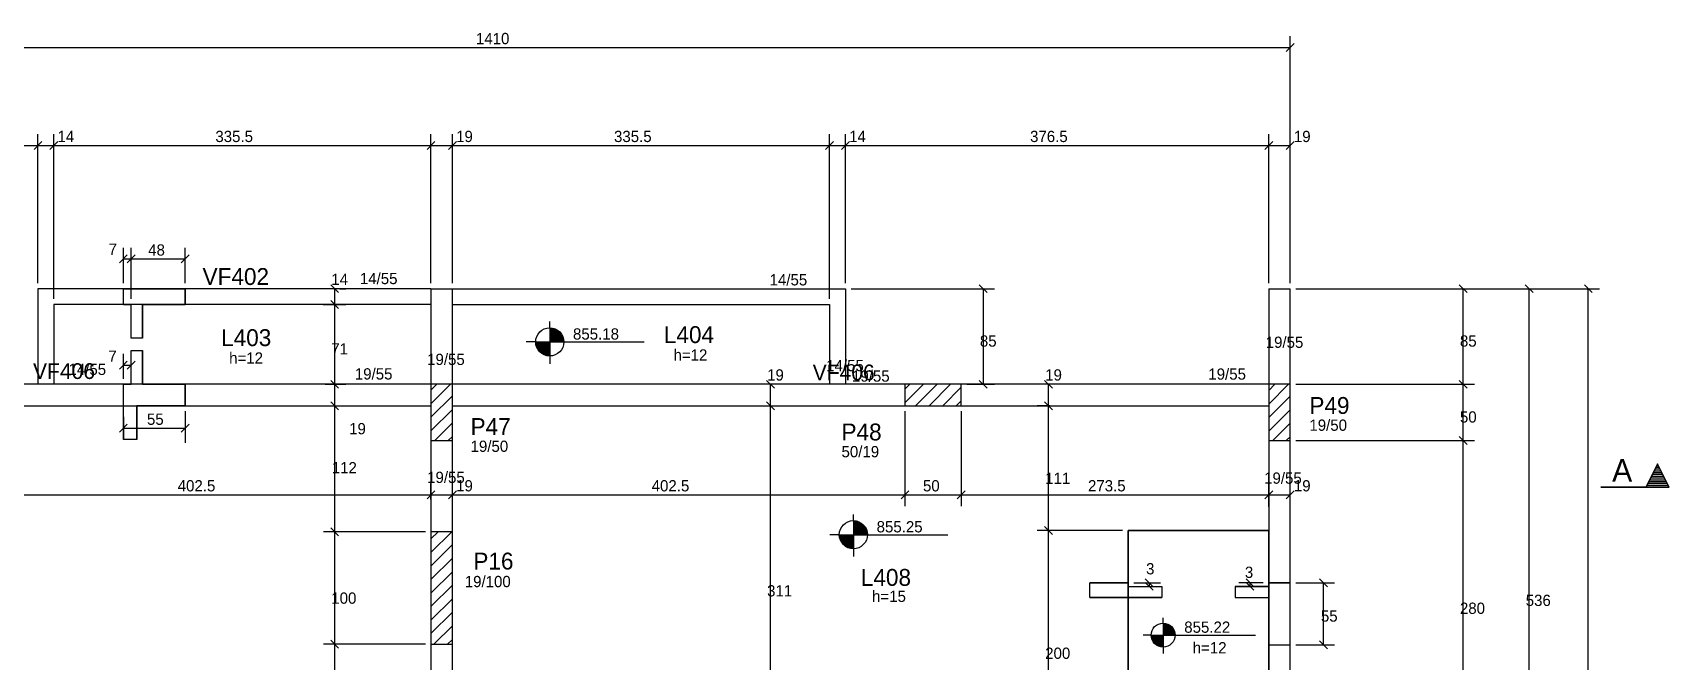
# Model space of a CAD drawing. Header units: metres. Extents: x -5 to 5810, y -6 to 3472.
# Drawn here: x 4354 to 5810, y 2857 to 3415 of the extents above; entities that cross this region are included whole.
import ezdxf

# ---------------------------------------------------------------- set-up
doc = ezdxf.new("R2010")
doc.units = ezdxf.units.M

msp = doc.modelspace()

# ---------------------------------------------------------------- linework, layer by layer
for centre, radius in [((4814.205302, 3140.713561), 12.5), ((5084.206759, 2969.366482), 12.5), ((5359.632692, 2880.1454), 10.625)]:
    msp.add_circle(centre, radius)
at = {"layer": '2', "color": 2}
for p, q in [((5469.054466, 3398.772644), (5476.125534, 3405.843712)), ((4355.554466, 3311.782786), (4362.625534, 3318.853854)), ((4355.554466, 3311.782786), (4362.625534, 3318.853854)), ((4369.554466, 3311.782786), (4376.625534, 3318.853854)), ((4369.554466, 3311.782786), (4376.625534, 3318.853854)), ((4705.054466, 3311.782786), (4712.125534, 3318.853854)), ((4705.054466, 3311.782786), (4712.125534, 3318.853854)), ((4724.054466, 3311.782786), (4731.125534, 3318.853854)), ((4724.054466, 3311.782786), (4731.125534, 3318.853854)), ((5059.554466, 3311.782786), (5066.625534, 3318.853854)), ((5059.554466, 3311.782786), (5066.625534, 3318.853854)), ((5073.554466, 3311.782786), (5080.625534, 3318.853854)), ((5073.554466, 3311.782786), (5080.625534, 3318.853854)), ((5450.054466, 3311.782786), (5457.125534, 3318.853854)), ((5450.054466, 3311.782786), (5457.125534, 3318.853854)), ((5469.054466, 3311.782786), (5476.125534, 3318.853854)), ((4431.469817, 3210.895119), (4438.540885, 3217.966187)), ((4438.469817, 3210.895119), (4445.540885, 3217.966187)), ((4438.469817, 3210.895119), (4445.540885, 3217.966187)), ((4486.469817, 3210.895119), (4493.540885, 3217.966187)), ((4626.466779, 3184.489466), (4619.395711, 3191.560534)), ((5196.164258, 3191.560534), (5203.235326, 3184.489466)), ((5630.121399, 3184.489466), (5623.050332, 3191.560534)), ((5688.664578, 3184.489466), (5681.59351, 3191.560534)), ((5741.298209, 3184.489466), (5734.227141, 3191.560534)), ((4626.466779, 3170.489466), (4619.395711, 3177.560534)), ((4626.466779, 3170.489466), (4619.395711, 3177.560534)), ((4431.469817, 3116.477405), (4438.540885, 3123.548473)), ((4431.469817, 3116.477405), (4438.540885, 3123.548473)), ((4438.469817, 3116.477405), (4445.540885, 3123.548473)), ((4438.469817, 3116.477405), (4445.540885, 3123.548473)), ((4626.466779, 3099.489466), (4619.395711, 3106.560534)), ((4626.466779, 3099.489466), (4619.395711, 3106.560534)), ((4626.466779, 3099.489466), (4619.395711, 3106.560534)), ((5014.010328, 3099.489466), (5006.93926, 3106.560534)), ((5014.010328, 3099.489466), (5006.93926, 3106.560534)), ((5196.164258, 3106.560534), (5203.235326, 3099.489466)), ((5261.304787, 3099.489466), (5254.23372, 3106.560534)), ((5630.121399, 3099.489466), (5623.050332, 3106.560534)), ((5630.121399, 3099.489466), (5623.050332, 3106.560534)), ((4626.466779, 3080.489466), (4619.395711, 3087.560534)), ((4626.466779, 3080.489466), (4619.395711, 3087.560534)), ((5014.010328, 3080.489466), (5006.93926, 3087.560534)), ((5014.010328, 3080.489466), (5006.93926, 3087.560534)), ((5261.304787, 3080.489466), (5254.23372, 3087.560534)), ((5261.304787, 3080.489466), (5254.23372, 3087.560534)), ((4431.469817, 3060.470467), (4438.540885, 3067.541535)), ((4486.469817, 3060.470467), (4493.540885, 3067.541535)), ((5630.121399, 3049.489466), (5623.050332, 3056.560534)), ((5630.121399, 3049.489466), (5623.050332, 3056.560534)), ((4705.054466, 3001.331838), (4712.125534, 3008.402905)), ((4705.054466, 3001.331838), (4712.125534, 3008.402905)), ((4724.054466, 3001.331838), (4731.125534, 3008.402905)), ((4724.054466, 3001.331838), (4731.125534, 3008.402905)), ((5126.554466, 3001.331838), (5133.625534, 3008.402905)), ((5126.554466, 3001.331838), (5133.625534, 3008.402905)), ((5176.554466, 3001.331838), (5183.625534, 3008.402905)), ((5176.554466, 3001.331838), (5183.625534, 3008.402905)), ((5450.054466, 3001.331838), (5457.125534, 3008.402905)), ((5450.054466, 3001.331838), (5457.125534, 3008.402905)), ((5469.054466, 3001.331838), (5476.125534, 3008.402905)), ((4626.466779, 2968.489466), (4619.395711, 2975.560534)), ((4626.466779, 2968.489466), (4619.395711, 2975.560534)), ((4626.466779, 2968.489466), (4619.395711, 2975.560534)), ((5261.304787, 2969.489466), (5254.23372, 2976.560534)), ((5261.304787, 2969.489466), (5254.23372, 2976.560534)), ((5343.770676, 2930.013505), (5350.841743, 2922.942437)), ((5343.770676, 2927.013505), (5350.841743, 2919.942437)), ((5433.356939, 2930.013505), (5440.428007, 2922.942437)), ((5433.356939, 2927.013505), (5440.428007, 2919.942437)), ((5505.719509, 2922.942437), (5498.648441, 2930.013505)), ((4626.466779, 2868.489466), (4619.395711, 2875.560534)), ((4626.466779, 2868.489466), (4619.395711, 2875.560534)), ((5505.719509, 2867.942437), (5498.648441, 2875.013505))]:
    msp.add_line(p, q, dxfattribs=at)
at = {"layer": '3', "color": 3}
for p, q in [((4359.09, 3188.025), (4359.09, 3103.025)), ((4708.59, 3188.025), (4359.09, 3188.025)), ((4727.59, 3188.025), (5077.09, 3188.025)), ((5077.09, 3188.025), (5077.09, 3103.025)), ((4708.59, 3174.025), (4373.09, 3174.025)), ((4373.09, 3174.025), (4373.09, 3103.025)), ((4727.59, 3174.025), (5063.09, 3174.025)), ((5063.09, 3174.025), (5063.09, 3103.025)), ((4814.205302, 3153.213561), (4814.205302, 3158.718305)), ((4814.205302, 3153.213561), (4814.205302, 3128.213561)), ((4814.205302, 3152.606213), (4818.054427, 3152.606213)), ((4814.205302, 3151.813364), (4819.953764, 3151.813364)), ((4814.205302, 3151.020515), (4821.27756, 3151.020515)), ((4814.205302, 3150.227654), (4822.312821, 3150.227654)), ((4814.205302, 3149.434865), (4823.160161, 3149.434865)), ((4814.205302, 3148.642016), (4823.86917, 3148.642016)), ((4814.205302, 3147.849155), (4824.468506, 3147.849155)), ((4814.205302, 3147.056306), (4824.976529, 3147.056306)), ((4814.205302, 3146.263457), (4825.405682, 3146.263457)), ((4814.205302, 3145.470608), (4825.76474, 3145.470608)), ((4814.205302, 3144.677759), (4826.060046, 3144.677759)), ((4814.205302, 3143.884957), (4826.296319, 3143.884957)), ((4801.705302, 3140.713561), (4793.278598, 3140.713561)), ((4814.205254, 3139.92076), (4801.705254, 3139.92076)), ((4801.705302, 3140.713561), (4826.705302, 3140.713561)), ((4814.205254, 3139.127911), (4801.806248, 3139.127911)), ((4814.205254, 3138.335061), (4801.933611, 3138.335061)), ((4814.205254, 3137.542212), (4802.114237, 3137.542212)), ((4814.205254, 3136.749411), (4802.35051, 3136.749411)), ((4814.205254, 3135.956514), (4802.645815, 3135.956514)), ((4814.205254, 3135.163713), (4803.004874, 3135.163713)), ((4814.205254, 3134.370864), (4803.434027, 3134.370864)), ((4814.205254, 3133.578015), (4803.94205, 3133.578015)), ((4814.205254, 3132.785166), (4804.541434, 3132.785166)), ((4814.205254, 3131.992364), (4805.250395, 3131.992364)), ((4814.205254, 3131.199456), (4806.097735, 3131.199456)), ((4814.205254, 3130.406654), (4807.132996, 3130.406654)), ((4814.205254, 3129.613805), (4808.456791, 3129.613805)), ((4814.205302, 3143.092108), (4826.476897, 3143.092108)), ((4814.205302, 3142.299259), (4826.604308, 3142.299259)), ((4814.205302, 3141.50641), (4826.705302, 3141.50641)), ((4826.705302, 3140.713561), (4898.128051, 3140.713561)), ((4814.205254, 3128.820956), (4810.356177, 3128.820956)), ((4814.205302, 3128.213561), (4814.205302, 3121.345029)), ((4708.59, 3097.800752), (4713.814248, 3103.025)), ((4708.59, 3085.779937), (4725.835063, 3103.025)), ((5130.09, 3098.572218), (5134.542782, 3103.025)), ((5130.09, 3086.551402), (5146.563598, 3103.025)), ((5139.584413, 3084.025), (5158.584413, 3103.025)), ((5151.605228, 3084.025), (5170.605228, 3103.025)), ((5163.626043, 3084.025), (5180.09, 3100.488957)), ((5453.59, 3097.510205), (5459.104795, 3103.025)), ((5453.59, 3085.48939), (5471.12561, 3103.025)), ((4708.59, 3073.759122), (4727.59, 3092.759122)), ((5175.646859, 3084.025), (5180.09, 3088.468141)), ((5453.59, 3073.468575), (5472.59, 3092.468575)), ((4708.59, 3061.738307), (4727.59, 3080.738307)), ((5453.59, 3061.447759), (5472.59, 3080.447759)), ((4711.897509, 3053.025), (4727.59, 3068.717491)), ((4723.918324, 3053.025), (4727.59, 3056.696676)), ((5457.188056, 3053.025), (5472.59, 3068.426944)), ((5469.208871, 3053.025), (5472.59, 3056.406129)), ((5084.206759, 2981.866482), (5084.206759, 2987.371226)), ((4708.59, 2965.571784), (4715.043216, 2972.025)), ((4708.59, 2953.550969), (4727.064031, 2972.025)), ((5071.706759, 2969.366482), (5063.280055, 2969.366482)), ((5071.706759, 2969.366482), (5096.706759, 2969.366482)), ((5084.206759, 2981.866482), (5084.206759, 2956.866482)), ((5084.206759, 2981.259135), (5088.055884, 2981.259135)), ((5084.206759, 2980.466286), (5089.955222, 2980.466286)), ((5084.206759, 2979.673437), (5091.279017, 2979.673437)), ((5084.206759, 2978.880576), (5092.314278, 2978.880576)), ((5084.206759, 2978.087786), (5093.161618, 2978.087786)), ((5084.206759, 2977.294937), (5093.870627, 2977.294937)), ((5084.206759, 2976.502076), (5094.469964, 2976.502076)), ((5084.206759, 2975.709227), (5094.977986, 2975.709227)), ((5084.206759, 2974.916378), (5095.40714, 2974.916378)), ((5084.206759, 2974.123529), (5095.766198, 2974.123529)), ((5084.206759, 2973.33068), (5096.061503, 2973.33068)), ((5084.206759, 2972.537878), (5096.297776, 2972.537878)), ((5084.206759, 2971.745029), (5096.478354, 2971.745029)), ((5084.206759, 2970.95218), (5096.605765, 2970.95218)), ((5084.206759, 2970.159331), (5096.706759, 2970.159331)), ((5096.706759, 2969.366482), (5168.129508, 2969.366482)), ((4708.59, 2941.530154), (4727.59, 2960.530154)), ((5084.206712, 2968.573681), (5071.706712, 2968.573681)), ((5084.206712, 2967.780832), (5071.807706, 2967.780832)), ((5084.206712, 2966.987983), (5071.935069, 2966.987983)), ((5084.206712, 2966.195134), (5072.115695, 2966.195134)), ((5084.206712, 2965.402332), (5072.351968, 2965.402332)), ((5084.206712, 2964.609436), (5072.647273, 2964.609436)), ((5084.206712, 2963.816634), (5073.006331, 2963.816634)), ((5084.206712, 2963.023785), (5073.435485, 2963.023785)), ((5084.206712, 2962.230936), (5073.943507, 2962.230936)), ((5084.206712, 2961.438087), (5074.542891, 2961.438087)), ((5084.206712, 2960.645286), (5075.251853, 2960.645286)), ((5084.206712, 2959.852377), (5076.099192, 2959.852377)), ((5084.206712, 2959.059576), (5077.134454, 2959.059576)), ((5084.206712, 2958.266726), (5078.458249, 2958.266726)), ((5084.206712, 2957.473877), (5080.357634, 2957.473877)), ((5084.206759, 2956.866482), (5084.206759, 2949.99795)), ((4708.59, 2929.509339), (4727.59, 2948.509339)), ((4708.59, 2917.488523), (4727.59, 2936.488523)), ((4708.59, 2905.467708), (4727.59, 2924.467708)), ((4708.59, 2893.446893), (4727.59, 2912.446893)), ((4708.59, 2881.426077), (4727.59, 2900.426077)), ((4711.209738, 2872.025), (4727.59, 2888.405262)), ((5359.632692, 2890.7704), (5359.632692, 2895.449432)), ((5359.632692, 2890.7704), (5359.632692, 2869.5204)), ((5359.632692, 2890.254155), (5362.904448, 2890.254155)), ((5359.632692, 2889.580233), (5364.518885, 2889.580233)), ((5359.632692, 2888.906311), (5365.644111, 2888.906311)), ((5359.632692, 2888.232379), (5366.524083, 2888.232379)), ((5359.632692, 2887.558508), (5367.244322, 2887.558508)), ((5359.632692, 2886.884587), (5367.84698, 2886.884587)), ((5359.632692, 2886.210655), (5368.356416, 2886.210655)), ((5359.632692, 2885.536733), (5368.788235, 2885.536733)), ((5359.632692, 2884.862811), (5369.153015, 2884.862811)), ((5359.632692, 2884.18889), (5369.458215, 2884.18889)), ((5359.632692, 2883.514968), (5369.709224, 2883.514968)), ((5359.632692, 2882.841087), (5369.910056, 2882.841087)), ((5359.632692, 2882.167165), (5370.063548, 2882.167165)), ((4723.230553, 2872.025), (4727.59, 2876.384447)), ((5349.007692, 2880.1454), (5341.844993, 2880.1454)), ((5359.632651, 2879.471519), (5349.007651, 2879.471519)), ((5349.007692, 2880.1454), (5370.257692, 2880.1454)), ((5359.632651, 2878.797597), (5349.093496, 2878.797597)), ((5359.632651, 2878.123675), (5349.201755, 2878.123675)), ((5359.632651, 2877.449754), (5349.355287, 2877.449754)), ((5359.632651, 2876.775872), (5349.556119, 2876.775872)), ((5359.632651, 2876.10191), (5349.807128, 2876.10191)), ((5359.632651, 2875.428029), (5350.112328, 2875.428029)), ((5359.632651, 2874.754107), (5350.477108, 2874.754107)), ((5359.632651, 2874.080186), (5350.908927, 2874.080186)), ((5359.632651, 2873.406264), (5351.418404, 2873.406264)), ((5359.632651, 2872.732383), (5352.021021, 2872.732383)), ((5359.632651, 2872.05841), (5352.74126, 2872.05841)), ((5359.632651, 2871.384529), (5353.621232, 2871.384529)), ((5359.632651, 2870.710607), (5354.746458, 2870.710607)), ((5359.632651, 2870.036686), (5356.360936, 2870.036686)), ((5359.632692, 2881.493243), (5370.171847, 2881.493243)), ((5359.632692, 2880.819322), (5370.257692, 2880.819322)), ((5359.632692, 2869.5204), (5359.632692, 2863.682147)), ((5370.257692, 2880.1454), (5441.680441, 2880.1454))]:
    msp.add_line(p, q, dxfattribs=at)
for points in [[(4708.59, 3188.025), (4727.59, 3188.025)], [(4708.59, 3188.025), (4708.59, 3103.025)], [(4727.59, 3103.025), (4727.59, 3188.025)], [(5453.59, 3188.025), (5472.59, 3188.025)], [(5453.59, 3188.025), (5453.59, 3103.025)], [(5472.59, 3103.025), (5472.59, 3188.025)], [(4708.59, 3103.025), (4306.09, 3103.025)], [(5130.09, 3103.025), (4727.59, 3103.025)], [(5453.59, 3103.025), (5180.09, 3103.025)], [(4306.09, 3084.025), (4708.59, 3084.025)], [(4727.59, 3084.025), (5130.09, 3084.025)], [(5180.09, 3084.025), (5453.59, 3084.025)], [(4708.59, 3053.025), (4708.59, 2972.025)], [(4727.59, 2972.025), (4727.59, 3053.025)], [(5453.59, 3053.025), (5453.59, 2773.025)], [(5472.59, 2773.025), (5472.59, 3053.025)], [(5328.59, 2773.025), (5453.59, 2773.025), (5453.59, 2973.025), (5328.59, 2973.025), (5328.59, 2773.025)], [(4708.59, 2872.025), (4708.59, 2773.025)], [(4727.59, 2773.025), (4727.59, 2872.025)]]:
    msp.add_lwpolyline(points, dxfattribs=at)
at = {"layer": '6', "color": 6}
for p, q in [((4435.005351, 3188.025), (4490.005351, 3188.025)), ((4435.005351, 3174.025), (4435.005351, 3188.025)), ((4490.005351, 3174.025), (4490.005351, 3188.025)), ((4435.005351, 3174.025), (4442.005351, 3174.025)), ((4442.005351, 3144.025), (4442.005351, 3174.025)), ((4452.005351, 3174.025), (4490.005351, 3174.025)), ((4452.005351, 3144.025), (4452.005351, 3174.025)), ((4442.005351, 3103.025), (4442.005351, 3133.025)), ((4452.005351, 3103.025), (4452.005351, 3133.025)), ((4435.005351, 3103.025), (4442.005351, 3103.025)), ((4435.005351, 3084.025), (4435.005351, 3103.025)), ((4452.005351, 3103.025), (4490.005351, 3103.025)), ((4490.005351, 3084.025), (4490.005351, 3103.025)), ((4435.005351, 3054.025), (4435.005351, 3084.025)), ((4447.005351, 3084.025), (4490.005351, 3084.025)), ((4447.005351, 3054.025), (4447.005351, 3084.025)), ((5799.383956, 3032.312832), (5789.056611, 3011.658136)), ((5799.383956, 3032.117681), (5789.15416, 3011.658184)), ((5801.777208, 3027.526281), (5796.990657, 3027.526281)), ((5800.979453, 3029.121832), (5797.788405, 3029.121832)), ((5800.181704, 3030.717335), (5798.422754, 3030.717335)), ((5809.754753, 3011.571233), (5799.383956, 3032.312832)), ((5809.613704, 3011.658136), (5799.383956, 3032.117734)), ((5808.957004, 3013.166736), (5789.81086, 3013.166736)), ((5808.159256, 3014.762233), (5790.608656, 3014.762233)), ((5807.361507, 3016.357736), (5791.406405, 3016.357736)), ((5806.563705, 3017.953233), (5792.204153, 3017.953233)), ((5805.765956, 3019.548784), (5793.001902, 3019.548784)), ((5804.968208, 3021.144281), (5793.79965, 3021.144281)), ((5804.170453, 3022.739784), (5794.597411, 3022.739784)), ((5803.372705, 3024.335281), (5795.395159, 3024.335281)), ((5802.574956, 3025.930784), (5796.192908, 3025.930784)), ((5809.613704, 3011.658184), (5748.957002, 3011.658184)), ((5748.957002, 3011.571233), (5809.754753, 3011.571233)), ((5328.59, 2926.477971), (5294.621745, 2926.477971)), ((5328.59, 2923.477971), (5328.59, 2926.477971)), ((5453.59, 2923.477971), (5453.59, 2926.477971)), ((5453.59, 2926.477971), (5472.59, 2926.477971)), ((5472.59, 2914.477971), (5472.59, 2926.477971)), ((5294.621745, 2913.477971), (5358.59, 2913.477971)), ((5328.59, 2923.477971), (5358.59, 2923.477971)), ((5423.59, 2923.477971), (5453.59, 2923.477971)), ((5423.59, 2913.477971), (5453.59, 2913.477971)), ((5453.59, 2913.477971), (5453.59, 2871.477971)), ((5472.59, 2871.477971), (5472.59, 2914.477971)), ((5453.59, 2871.477971), (5472.59, 2871.477971))]:
    msp.add_line(p, q, dxfattribs=at)
at = {"layer": '7', "color": 7}
for points in [[(4708.59, 3053.025), (4727.59, 3053.025), (4727.59, 3103.025), (4708.59, 3103.025), (4708.59, 3053.025)], [(5130.09, 3084.025), (5180.09, 3084.025), (5180.09, 3103.025), (5130.09, 3103.025), (5130.09, 3084.025)], [(5453.59, 3053.025), (5472.59, 3053.025), (5472.59, 3103.025), (5453.59, 3103.025), (5453.59, 3053.025)], [(4708.59, 2872.025), (4727.59, 2872.025), (4727.59, 2972.025), (4708.59, 2972.025), (4708.59, 2872.025)]]:
    msp.add_lwpolyline(points, dxfattribs=at)
at = {"layer": '8', "color": 8}
for points in [[(4435.005351, 3188.025), (4490.005351, 3188.025), (4490.005351, 3174.025), (4452.005351, 3174.025), (4452.005351, 3144.025), (4442.005351, 3144.025), (4442.005351, 3174.025), (4435.005351, 3174.025), (4435.005351, 3188.025)], [(4442.005351, 3133.025), (4452.005351, 3133.025), (4452.005351, 3103.025), (4490.005351, 3103.025), (4490.005351, 3084.025), (4447.005351, 3084.025), (4447.005351, 3054.025), (4435.005351, 3054.025), (4435.005351, 3103.025), (4442.005351, 3103.025), (4442.005351, 3133.025)], [(5358.59, 2913.477971), (5294.621745, 2913.477971), (5294.621745, 2926.477971), (5328.59, 2926.477971), (5328.59, 2923.477971), (5358.59, 2923.477971), (5358.59, 2913.477971)], [(5423.59, 2913.477971), (5453.59, 2913.477971), (5453.59, 2871.477971), (5472.59, 2871.477971), (5472.59, 2926.477971), (5453.59, 2926.477971), (5453.59, 2923.477971), (5423.59, 2923.477971), (5423.59, 2913.477971)]]:
    msp.add_lwpolyline(points, dxfattribs=at)
at = {"layer": '9', "color": 9}
for p, q in [((5472.59, 3386.515235), (5472.59, 3412.308178)), ((5472.59, 3320.31832), (5472.59, 3409.37602)), ((4062.59, 3402.308178), (5472.59, 3402.308178)), ((4359.09, 3193.025), (4359.09, 3325.31832)), ((4373.09, 3179.025), (4373.09, 3325.31832)), ((4708.59, 3193.025), (4708.59, 3325.31832)), ((4727.59, 3193.025), (4727.59, 3325.31832)), ((5063.09, 3179.025), (5063.09, 3325.31832)), ((5077.09, 3193.025), (5077.09, 3325.31832)), ((5453.59, 3193.025), (5453.59, 3325.31832)), ((5472.59, 3193.025), (5472.59, 3325.31832)), ((3853.59, 3315.31832), (4359.09, 3315.31832)), ((4359.09, 3315.31832), (4373.09, 3315.31832)), ((4373.09, 3315.31832), (4708.59, 3315.31832)), ((4708.59, 3315.31832), (4727.59, 3315.31832)), ((4727.59, 3315.31832), (5063.09, 3315.31832)), ((5063.09, 3315.31832), (5077.09, 3315.31832)), ((5077.09, 3315.31832), (5453.59, 3315.31832)), ((5453.59, 3315.31832), (5472.59, 3315.31832)), ((4435.005351, 3193.025), (4435.005351, 3224.430653)), ((4442.005351, 3179.025), (4442.005351, 3224.430653)), ((4490.005351, 3193.025), (4490.005351, 3224.430653)), ((4435.005351, 3214.430653), (4442.005351, 3214.430653)), ((4442.005351, 3214.430653), (4490.005351, 3214.430653)), ((4622.931245, 3174.025), (4622.931245, 3188.025)), ((4627.44253, 3188.025), (4632.931245, 3188.025)), ((5082.09, 3188.025), (5209.699792, 3188.025)), ((5199.699792, 3188.025), (5199.699792, 3103.025)), ((5477.59, 3188.025), (5636.585866, 3188.025)), ((5626.585866, 3103.025), (5626.585866, 3188.025)), ((5631.585866, 3188.025), (5695.129044, 3188.025)), ((5685.129044, 2652.025), (5685.129044, 3188.025)), ((5690.129044, 3188.025), (5747.762675, 3188.025)), ((5737.762675, 2056.025), (5737.762675, 3188.025)), ((4612.835448, 3174.025), (4632.931245, 3174.025)), ((4622.931245, 3103.025), (4622.931245, 3174.025)), ((4435.005351, 3108.025), (4435.005351, 3130.012939)), ((4435.005351, 3108.025), (4435.005351, 3130.012939)), ((4442.005351, 3113.591303), (4442.005351, 3130.012939)), ((4442.005351, 3113.591303), (4442.005351, 3130.012939)), ((4435.005351, 3120.012939), (4442.005351, 3120.012939)), ((4435.005351, 3120.012939), (4442.005351, 3120.012939)), ((4614.353067, 3103.025), (4632.931245, 3103.025)), ((4622.931245, 3084.025), (4622.931245, 3103.025)), ((4626.224311, 3103.025), (4632.931245, 3103.025)), ((5010.474794, 3084.025), (5010.474794, 3103.025)), ((5185.09, 3103.025), (5209.699792, 3103.025)), ((5260.039991, 3103.025), (5247.769254, 3103.025)), ((5257.769254, 3084.025), (5257.769254, 3103.025)), ((5477.59, 3103.025), (5636.585866, 3103.025)), ((5626.585866, 3053.025), (5626.585866, 3103.025)), ((4435.005351, 3074.121623), (4435.005351, 3054.006001)), ((4490.005351, 3079.025), (4490.005351, 3051.074314)), ((4622.931245, 2972.025), (4622.931245, 3084.025)), ((5010.474794, 2773.025), (5010.474794, 3084.025)), ((5130.09, 3079.025), (5130.09, 2994.867371)), ((5180.09, 3079.025), (5180.09, 2994.867371)), ((5258.947008, 3084.025), (5247.769254, 3084.025)), ((5257.769254, 2973.025), (5257.769254, 3084.025)), ((4435.005351, 3064.006001), (4490.005351, 3064.006001)), ((5477.59, 3053.025), (5636.585866, 3053.025)), ((5626.585866, 2773.025), (5626.585866, 3053.025)), ((4708.59, 3000.515236), (4708.59, 3014.867371)), ((4727.59, 3000.037698), (4727.59, 3014.867371)), ((5453.59, 2994.097358), (5453.59, 3014.867371)), ((5472.59, 2994.097358), (5472.59, 3014.867371)), ((4306.09, 3004.867371), (4708.59, 3004.867371)), ((4708.59, 3004.867371), (4727.59, 3004.867371)), ((4727.59, 3004.867371), (5130.09, 3004.867371)), ((5130.09, 3004.867371), (5180.09, 3004.867371)), ((5180.09, 3004.867371), (5453.59, 3004.867371)), ((5453.59, 3004.867371), (5472.59, 3004.867371)), ((4650.069833, 2972.025), (4612.931245, 2972.025)), ((4703.59, 2972.025), (4612.931245, 2972.025)), ((4622.931245, 2872.025), (4622.931245, 2972.025)), ((5323.59, 2973.025), (5247.769254, 2973.025)), ((5257.769254, 2773.025), (5257.769254, 2973.025)), ((5333.59, 2926.477971), (5357.306209, 2926.477971)), ((5347.306209, 2926.477971), (5347.306209, 2923.477971)), ((5448.59, 2926.477971), (5426.892473, 2926.477971)), ((5436.892473, 2926.477971), (5436.892473, 2923.477971)), ((5477.59, 2926.477971), (5512.183975, 2926.477971)), ((5502.183975, 2871.477971), (5502.183975, 2926.477971)), ((5344.348065, 2923.477971), (5357.306209, 2923.477971)), ((5435.722834, 2923.477971), (5426.892473, 2923.477971)), ((4703.59, 2872.025), (4612.931245, 2872.025)), ((4622.931245, 2773.025), (4622.931245, 2872.025)), ((5477.59, 2871.477971), (5512.183975, 2871.477971))]:
    msp.add_line(p, q, dxfattribs=at)
msp.add_lwpolyline([(5453.59, 2773.025), (5328.59, 2773.025), (5328.59, 2973.025), (5453.59, 2973.025), (5453.59, 2773.025)], dxfattribs=at)

# ---------------------------------------------------------------- texts
at = {"layer": '2', "color": 2}
for s, p in [('1410', (4748.59, 3405.308178)), ('14', (4376.42333, 3318.31832)), ('335.5', (4516.84, 3318.31832)), ('19', (4730.92333, 3318.31832)), ('335.5', (4871.34, 3318.31832)), ('14', (5080.42333, 3318.31832)), ('376.5', (5241.34, 3318.31832)), ('19', (5475.92333, 3318.31832)), ('7', (4421.885295, 3218.069955)), ('48', (4457.076078, 3217.430653)), ('14', (4619.931245, 3191.35833)), ('85', (5196.699792, 3136.525)), ('85', (5623.585866, 3136.525)), ('7', (4421.672021, 3123.012939)), ('7', (4421.672021, 3123.012939)), ('71', (4619.931245, 3129.525)), ('19', (5007.474794, 3106.35833)), ('19', (5254.769254, 3106.35833)), ('55', (4456.005351, 3067.006001)), ('50', (5623.585866, 3069.025)), ('19', (4635.765646, 3058.59122)), ('112', (4620.342121, 3023.886032)), ('402.5', (4483.34, 3007.867371)), ('19', (4730.92333, 3007.867371)), ('402.5', (4904.84, 3007.867371)), ('50', (5146.09, 3007.867371)), ('111', (5254.769254, 3014.525)), ('273.5', (5292.84, 3007.867371)), ('19', (5475.92333, 3007.867371)), ('3', (5344.49346, 2934.1127)), ('3', (5432.360329, 2930.981804)), ('100', (4619.931245, 2908.025)), ('311', (5007.474794, 2914.525)), ('536', (5682.129044, 2906.025)), ('55', (5499.958854, 2892.127246)), ('280', (5623.585866, 2899.025)), ('200', (5254.769254, 2859.025))]:
    msp.add_text(s, height=10, dxfattribs=at).set_placement(p)
at = {"layer": '3', "color": 3}
for s, p in [('14/55', (4645.355478, 3192.049403)), ('14/55', (5009.710931, 3190.915656)), ('855.18', (4834.863121, 3142.780967)), ('19/55', (5450.868912, 3135.412526)), ('h=12', (4529.069151, 3121.398988)), ('19/55', (4705.136944, 3120.183045)), ('h=12', (4924.228678, 3124.105597)), ('14/55', (4386.207971, 3111.319044)), ('19/55', (4640.860584, 3107.286541)), ('14/55', (5060.023923, 3114.68385)), ('19/55', (5082.988656, 3105.367668)), ('19/55', (5399.858722, 3107.138038)), ('19/50', (5489.718686, 3061.722616)), ('19/50', (4743.779607, 3042.976022)), ('50/19', (5073.646786, 3038.178901)), ('19/55', (4705.136944, 3015.328345)), ('19/55', (5449.46343, 3014.682269)), ('855.25', (5104.864578, 2971.433888)), ('19/100', (4738.611003, 2922.742097)), ('h=15', (5100.818522, 2909.642897)), ('855.22', (5378.415511, 2882.212806)), ('h=12', (5385.946909, 2863.889737))]:
    msp.add_text(s, height=10, dxfattribs=at).set_placement(p)
at = {"layer": '4', "color": 4}
for s, height, p in [('VF402', 15, (4505.444782, 3191.30485)), ('L403', 15, (4521.949043, 3136.974966)), ('L404', 15, (4915.684548, 3139.681576)), ('VF406', 14, (4354.668745, 3107.760932)), ('VF406', 14, (5048.03006, 3106.57992)), ('P49', 15, (5489.718686, 3076.722616)), ('P47', 15, (4743.779607, 3057.976022)), ('P48', 15, (5073.646786, 3053.178901)), ('P16', 15, (4746.263659, 2938.437793)), ('L408', 15, (5090.838139, 2923.920974))]:
    msp.add_text(s, height=height, dxfattribs=at).set_placement(p)
at = {"layer": '6', "color": 6}
msp.add_text('A', height=20, dxfattribs=at).set_placement((5758.957002, 3016.571233))

doc.saveas('drawing.dxf')
